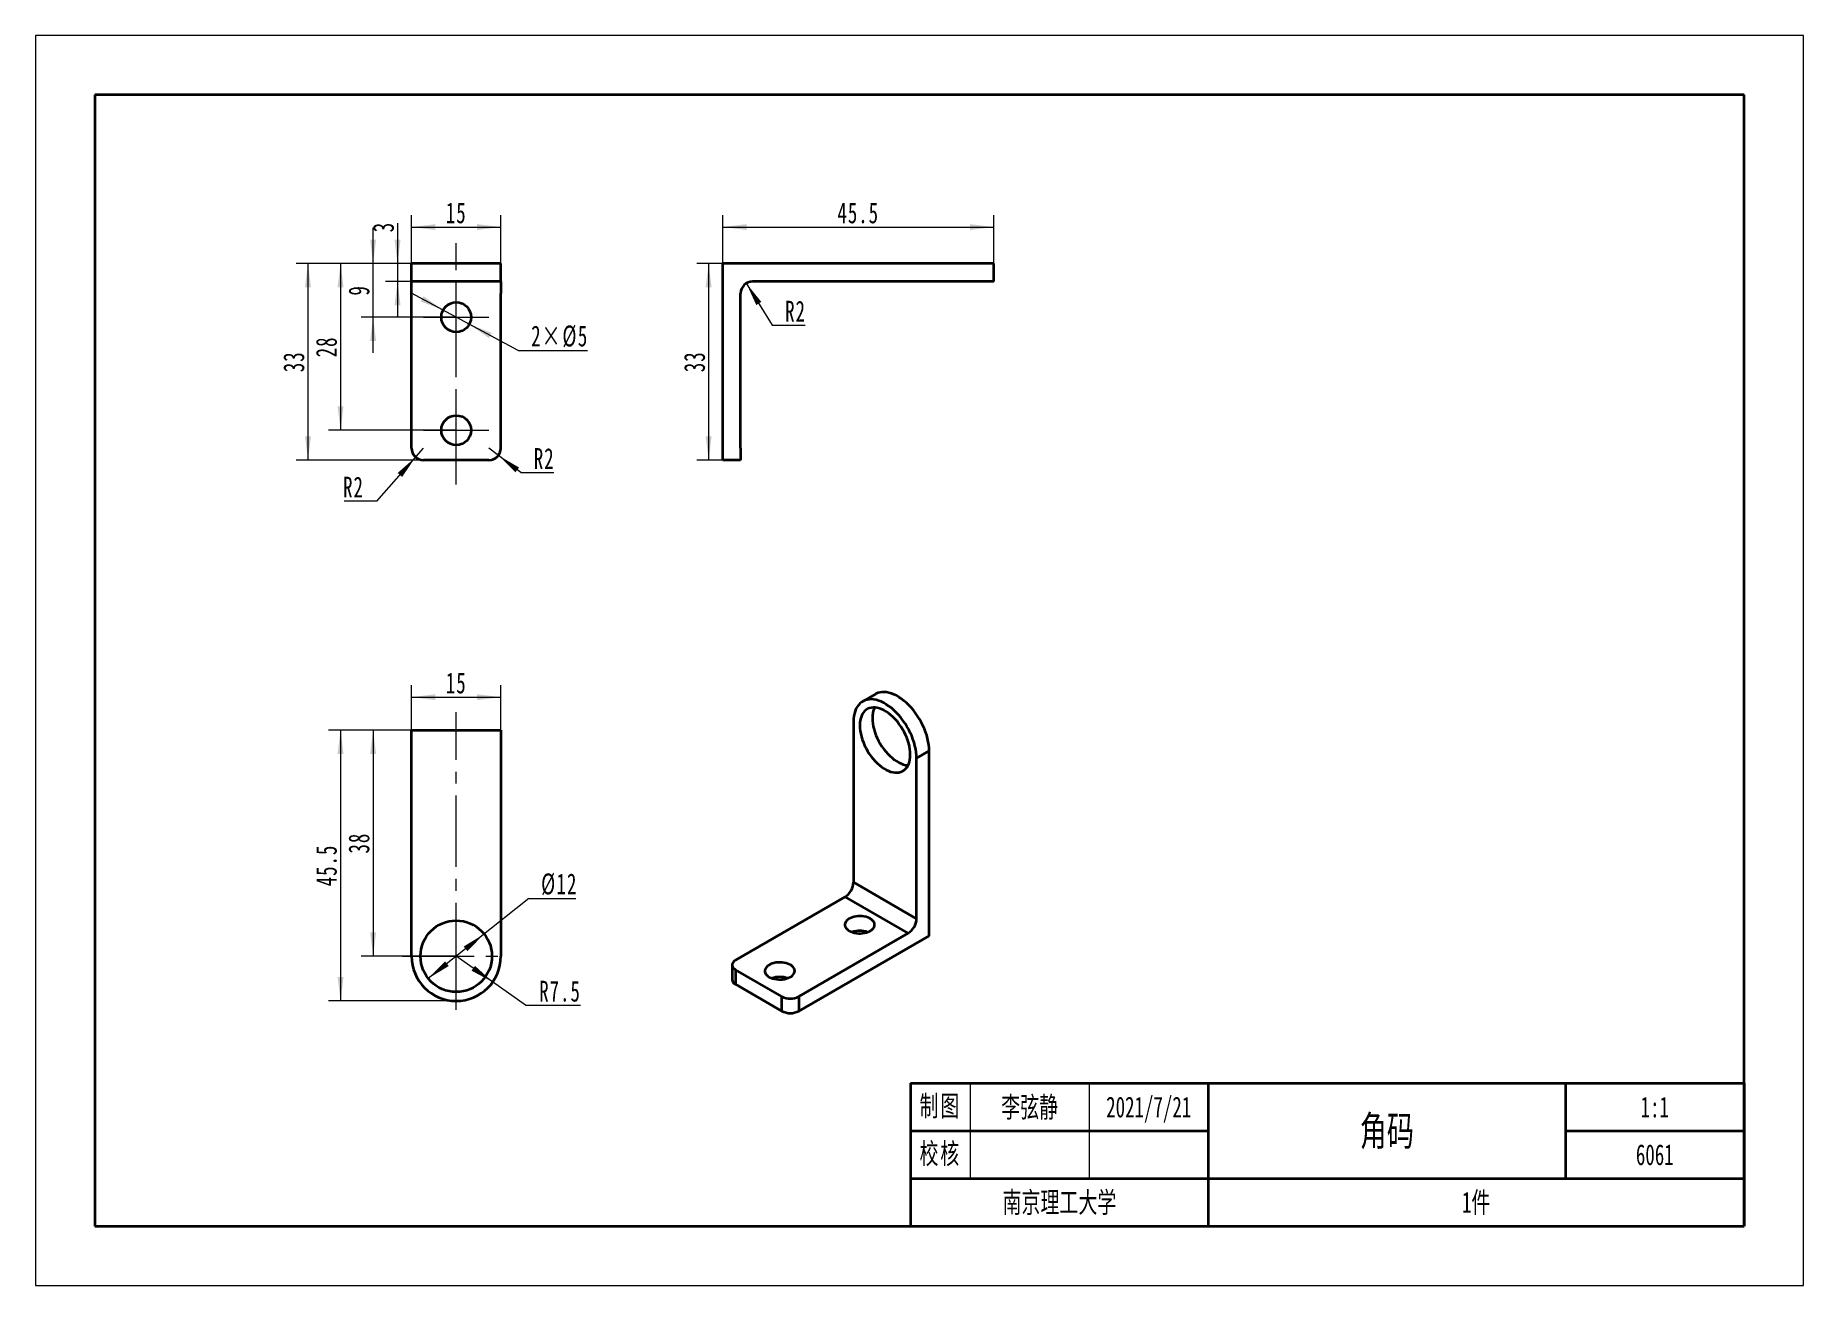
# Model space of a CAD drawing. Header units: millimetres. Extents: x -148 to 148, y -105 to 105.
import ezdxf
from ezdxf.enums import TextEntityAlignment as Align

# ---------------------------------------------------------------- set-up
doc = ezdxf.new("R2010")
doc.units = ezdxf.units.MM
doc.linetypes.add('点画线', pattern=[18, 12, -2, 2, -2])
doc.layers.get('0').update_dxf_attribs({"lineweight": 35})
for name, color, linetype, lineweight in [('中心线层', 1, '点画线', 18), ('尺寸线层', 3, 'Continuous', 18), ('粗实线层', 7, 'Continuous', 35), ('细实线层', 7, 'Continuous', 18)]:
    doc.layers.add(name, color=color, linetype=linetype, lineweight=lineweight)
doc.styles.add('标准', font='', dxfattribs={"width": 0.667})
doc.styles.get('标准').set_extended_font_data('宋体')
doc.dimstyles.new('GB_尺寸', dxfattribs={"dimtxt": 3.5, "dimasz": 4, "dimexe": 2, "dimexo": 0, "dimtad": 1, "dimdsep": 46, "dimtxsty": '标准', "dimblk": '_CAXARROW', "dimcen": 0, "dimdle": 6, "dimazin": 2, "dimtfac": 0.707107, "dimtdec": 3, "dimtmove": 2, "dimatfit": 3, "dimfxl": 0, "dimfrac": 2, "dimtolj": 1, "dimtzin": 0, "dimarcsym": 0})
doc.dimstyles.new('GB_尺寸$3', dxfattribs={"dimtxt": 3.5, "dimasz": 4, "dimexe": 2, "dimexo": 0, "dimtad": 1, "dimtih": 1, "dimtoh": 1, "dimdsep": 46, "dimtxsty": '标准', "dimblk": '_CAXARROW', "dimcen": 0, "dimdle": 6, "dimazin": 2, "dimtfac": 0.707107, "dimtdec": 3, "dimtmove": 2, "dimatfit": 3, "dimfxl": 0, "dimfrac": 2, "dimtolj": 1, "dimtzin": 0, "dimarcsym": 0})
doc.dimstyles.new('GB_尺寸$4', dxfattribs={"dimtxt": 3.5, "dimasz": 4, "dimexe": 2, "dimexo": 0, "dimtad": 1, "dimtih": 1, "dimtoh": 1, "dimdsep": 46, "dimtxsty": '标准', "dimblk": '_CAXARROW', "dimcen": 0, "dimdle": 6, "dimazin": 2, "dimtfac": 0.707107, "dimtdec": 3, "dimtmove": 2, "dimatfit": 3, "dimfxl": 0, "dimfrac": 2, "dimtolj": 1, "dimtzin": 0, "dimarcsym": 0})

# ---------------------------------------------------------------- blocks, each defined once
blk = doc.blocks.new('$CAXA_FRAME_13B17AC1$')
at = {"layer": '粗实线层'}
for p, q in [((-138.5, 95), (-138.5, -95)), ((138.5, 95), (-138.5, 95)), ((138.5, -95), (138.5, 95)), ((-138.5, -95), (138.5, -95))]:
    blk.add_line(p, q, dxfattribs=at)
at = {"layer": '细实线层'}
for p, q in [((148.5, 105), (-148.5, 105)), ((-148.5, 105), (-148.5, -105)), ((148.5, -105), (148.5, 105)), ((-148.5, -105), (148.5, -105))]:
    blk.add_line(p, q, dxfattribs=at)
blk = doc.blocks.new('$CAXA_TITLE_151E506F$')
at = {"layer": '粗实线层'}
for p, q in [((-140, 24), (-140, 0)), ((-140, 24), (0, 24)), ((-90, 24), (-90, 0)), ((-30, 24), (-30, 8)), ((0, 24), (0, 0)), ((0, 24), (0, 8)), ((-140, 16), (-90, 16)), ((-30, 16), (0, 16)), ((-140, 8), (0, 8)), ((-140, 0), (0, 0))]:
    blk.add_line(p, q, dxfattribs=at)
at = {"layer": '细实线层'}
for p, q in [((-130, 24), (-130, 8)), ((-110, 24), (-110, 8))]:
    blk.add_line(p, q, dxfattribs=at)
at = {"layer": '尺寸线层', "char_height": 3.481, "width": 18, "attachment_point": 5, "line_spacing_factor": 0.963108, "style": '标准'}
for s, insert in [('\\T1.1;制图', (-135, 20)), ('\\T1.1;校核', (-135, 12))]:
    blk.add_mtext(s, dxfattribs=dict(at, insert=insert))
at = {"layer": '尺寸线层', "style": '标准', "width": 0.667}
for tag, height, p in [('制图签名', 3.63, (-120, 20)), ('制图日期', 3.63, (-100, 20)), ('图纸比例', 3.63, (-15, 20)), ('图纸名称', 5.19, (-60, 16)), ('校核签名', 3.63, (-120, 12)), ('校核日期', 3.63, (-100, 12)), ('重量', 3.63, (-15, 12)), ('院校名称', 3.63, (-115, 4)), ('图纸编号', 3.63, (-45, 4))]:
    blk.add_attdef(tag, text='', height=height, dxfattribs=at).set_placement(p, align=Align.MIDDLE_CENTER)
blk = doc.blocks.new('*X4')
at = {"layer": '尺寸线层', "linetype": 'Continuous'}
for points in [[(-87.67, 66.67), (-87.17, 70.67), (-88.17, 70.67)], [(-87.67, 63.67), (-87.17, 59.67), (-88.17, 59.67)]]:
    blk.add_hatch(color=0, dxfattribs=at).paths.add_polyline_path(points, flags=0)
at = {"layer": '尺寸线层', "color": 0, "linetype": 'Continuous'}
for p, q in [((-87.67, 73.43), (-87.67, 57.67)), ((-85.31, 66.67), (-89.67, 66.67)), ((-85.31, 63.67), (-89.67, 63.67))]:
    blk.add_line(p, q, dxfattribs=at)
at = {"layer": '尺寸线层', "color": 0, "insert": (-90.02, 72.8), "char_height": 3.5, "width": 7, "attachment_point": 5, "rotation": 90, "line_spacing_factor": 1.15057, "style": '标准'}
blk.add_mtext('\\T1.1;3', dxfattribs=at)
blk = doc.blocks.new('_CAXARROW')
blk.add_hatch(color=0).paths.add_polyline_path([(0, 0), (-1, 0.125), (-1, -0.125)], flags=0)
blk = doc.blocks.new('*X5')
at = {"layer": '尺寸线层', "linetype": 'Continuous'}
for points in [[(-91.77, 66.67), (-92.27, 70.67), (-91.27, 70.67)], [(-91.77, 57.67), (-92.27, 53.67), (-91.27, 53.67)]]:
    blk.add_hatch(color=0, dxfattribs=at).paths.add_polyline_path(points, flags=0)
at = {"layer": '尺寸线层', "color": 0, "linetype": 'Continuous'}
for p, q in [((-91.77, 51.67), (-91.77, 72.67)), ((-85.31, 66.67), (-93.77, 66.67)), ((-77.81, 57.67), (-93.77, 57.67))]:
    blk.add_line(p, q, dxfattribs=at)
at = {"layer": '尺寸线层', "color": 0, "insert": (-94.13, 62.17), "char_height": 3.5, "width": 7, "attachment_point": 5, "rotation": 90, "line_spacing_factor": 1.15057, "style": '标准'}
blk.add_mtext('\\T1.1;9', dxfattribs=at)
blk = doc.blocks.new('*X6')
at = {"layer": '尺寸线层', "linetype": 'Continuous'}
for points in [[(-97.24, 66.67), (-96.74, 62.67), (-97.74, 62.67)], [(-97.24, 38.67), (-96.74, 42.67), (-97.74, 42.67)]]:
    blk.add_hatch(color=0, dxfattribs=at).paths.add_polyline_path(points, flags=0)
at = {"layer": '尺寸线层', "color": 0, "linetype": 'Continuous'}
for p, q in [((-85.31, 66.67), (-99.24, 66.67)), ((-97.24, 66.67), (-97.24, 38.67)), ((-77.81, 38.67), (-99.24, 38.67))]:
    blk.add_line(p, q, dxfattribs=at)
at = {"layer": '尺寸线层', "color": 0, "insert": (-99.6, 52.67), "char_height": 3.5, "width": 7, "attachment_point": 5, "rotation": 90, "line_spacing_factor": 1.15057, "style": '标准'}
blk.add_mtext('\\T1.1;28', dxfattribs=at)
blk = doc.blocks.new('*X7')
at = {"layer": '尺寸线层', "linetype": 'Continuous'}
for points in [[(-102.71, 66.67), (-102.21, 62.67), (-103.21, 62.67)], [(-102.71, 33.67), (-102.21, 37.67), (-103.21, 37.67)]]:
    blk.add_hatch(color=0, dxfattribs=at).paths.add_polyline_path(points, flags=0)
at = {"layer": '尺寸线层', "color": 0, "linetype": 'Continuous'}
for p, q in [((-85.31, 66.67), (-104.71, 66.67)), ((-102.71, 66.67), (-102.71, 33.67)), ((-83.31, 33.67), (-104.71, 33.67))]:
    blk.add_line(p, q, dxfattribs=at)
at = {"layer": '尺寸线层', "color": 0, "insert": (-105.07, 50.17), "char_height": 3.5, "width": 7, "attachment_point": 5, "rotation": 90, "line_spacing_factor": 1.15057, "style": '标准'}
blk.add_mtext('\\T1.1;33', dxfattribs=at)
blk = doc.blocks.new('*X8')
at = {"layer": '尺寸线层', "linetype": 'Continuous'}
for points in [[(-35.42, 66.67), (-34.92, 62.67), (-35.92, 62.67)], [(-35.42, 33.67), (-34.92, 37.67), (-35.92, 37.67)]]:
    blk.add_hatch(color=0, dxfattribs=at).paths.add_polyline_path(points, flags=0)
at = {"layer": '尺寸线层', "color": 0, "linetype": 'Continuous'}
for p, q in [((-33.04, 66.67), (-37.42, 66.67)), ((-35.42, 66.67), (-35.42, 33.67)), ((-33.04, 33.67), (-37.42, 33.67))]:
    blk.add_line(p, q, dxfattribs=at)
at = {"layer": '尺寸线层', "color": 0, "insert": (-37.77, 50.17), "char_height": 3.5, "width": 7, "attachment_point": 5, "rotation": 90, "line_spacing_factor": 1.15057, "style": '标准'}
blk.add_mtext('\\T1.1;33', dxfattribs=at)
blk = doc.blocks.new('*X9')
at = {"layer": '尺寸线层', "linetype": 'Continuous'}
for points in [[(-33.04, 72.8), (-29.04, 73.3), (-29.04, 72.3)], [(12.46, 72.8), (8.46, 73.3), (8.46, 72.3)]]:
    blk.add_hatch(color=0, dxfattribs=at).paths.add_polyline_path(points, flags=0)
at = {"layer": '尺寸线层', "color": 0, "linetype": 'Continuous'}
for p, q in [((-33.04, 66.67), (-33.04, 74.8)), ((12.46, 66.67), (12.46, 74.8)), ((-33.04, 72.8), (12.46, 72.8))]:
    blk.add_line(p, q, dxfattribs=at)
at = {"layer": '尺寸线层', "color": 0, "insert": (-10.29, 75.16), "char_height": 3.5, "width": 13.7044, "attachment_point": 5, "line_spacing_factor": 1.15057, "style": '标准'}
blk.add_mtext('\\T1.1;45.5', dxfattribs=at)
blk = doc.blocks.new('*X10')
at = {"layer": '尺寸线层', "linetype": 'Continuous'}
for points in [[(-85.31, 72.8), (-81.31, 73.3), (-81.31, 72.3)], [(-70.31, 72.8), (-74.31, 73.3), (-74.31, 72.3)]]:
    blk.add_hatch(color=0, dxfattribs=at).paths.add_polyline_path(points, flags=0)
at = {"layer": '尺寸线层', "color": 0, "linetype": 'Continuous'}
for p, q in [((-85.31, 66.67), (-85.31, 74.8)), ((-70.31, 66.67), (-70.31, 74.8)), ((-85.31, 72.8), (-70.31, 72.8))]:
    blk.add_line(p, q, dxfattribs=at)
at = {"layer": '尺寸线层', "color": 0, "insert": (-77.81, 75.17), "char_height": 3.5, "width": 7, "attachment_point": 5, "line_spacing_factor": 1.15057, "style": '标准'}
blk.add_mtext('\\T1.1;15', dxfattribs=at)
blk = doc.blocks.new('*X11')
at = {"layer": '尺寸线层', "linetype": 'Continuous'}
for points in [[(-85.31, -6.16), (-81.31, -5.66), (-81.31, -6.66)], [(-70.31, -6.16), (-74.31, -5.66), (-74.31, -6.66)]]:
    blk.add_hatch(color=0, dxfattribs=at).paths.add_polyline_path(points, flags=0)
at = {"layer": '尺寸线层', "color": 0, "linetype": 'Continuous'}
for p, q in [((-85.31, -11.68), (-85.31, -4.16)), ((-70.31, -11.68), (-70.31, -4.16)), ((-85.31, -6.16), (-70.31, -6.16))]:
    blk.add_line(p, q, dxfattribs=at)
at = {"layer": '尺寸线层', "color": 0, "insert": (-77.81, -3.8), "char_height": 3.5, "width": 7, "attachment_point": 5, "line_spacing_factor": 1.15057, "style": '标准'}
blk.add_mtext('\\T1.1;15', dxfattribs=at)
blk = doc.blocks.new('*X12')
at = {"layer": '尺寸线层', "linetype": 'Continuous'}
for points in [[(-91.77, -11.68), (-91.27, -15.68), (-92.27, -15.68)], [(-91.77, -49.68), (-91.27, -45.68), (-92.27, -45.68)]]:
    blk.add_hatch(color=0, dxfattribs=at).paths.add_polyline_path(points, flags=0)
at = {"layer": '尺寸线层', "color": 0, "linetype": 'Continuous'}
for p, q in [((-85.31, -11.68), (-93.77, -11.68)), ((-91.77, -11.68), (-91.77, -49.68)), ((-77.81, -49.68), (-93.77, -49.68))]:
    blk.add_line(p, q, dxfattribs=at)
at = {"layer": '尺寸线层', "color": 0, "insert": (-94.13, -30.68), "char_height": 3.5, "width": 7, "attachment_point": 5, "rotation": 90, "line_spacing_factor": 1.15057, "style": '标准'}
blk.add_mtext('\\T1.1;38', dxfattribs=at)
blk = doc.blocks.new('*X13')
at = {"layer": '尺寸线层', "linetype": 'Continuous'}
for points in [[(-97.24, -11.68), (-96.74, -15.68), (-97.74, -15.68)], [(-97.24, -57.18), (-96.74, -53.18), (-97.74, -53.18)]]:
    blk.add_hatch(color=0, dxfattribs=at).paths.add_polyline_path(points, flags=0)
at = {"layer": '尺寸线层', "color": 0, "linetype": 'Continuous'}
for p, q in [((-85.31, -11.68), (-99.24, -11.68)), ((-97.24, -11.68), (-97.24, -57.18)), ((-77.81, -57.18), (-99.24, -57.18))]:
    blk.add_line(p, q, dxfattribs=at)
at = {"layer": '尺寸线层', "color": 0, "insert": (-99.6, -34.43), "char_height": 3.5, "width": 13.7044, "attachment_point": 5, "rotation": 90, "line_spacing_factor": 1.15057, "style": '标准'}
blk.add_mtext('\\T1.1;45.5', dxfattribs=at)
blk = doc.blocks.new('*X14')
at = {"layer": '尺寸线层', "linetype": 'Continuous'}
for points in [[(-80.01, 58.85), (-83.77, 60.31), (-83.3, 61.19)], [(-75.61, 56.48), (-72.33, 54.15), (-71.85, 55.03)]]:
    blk.add_hatch(color=0, dxfattribs=at).paths.add_polyline_path(points, flags=0)
at = {"layer": '尺寸线层', "color": 0, "linetype": 'Continuous'}
for q in [(-85.3, 61.7), (-55.77, 52.08)]:
    blk.add_line((-67.42, 52.08), q, dxfattribs=at)
at = {"layer": '尺寸线层', "color": 0, "insert": (-60.43, 54.43), "char_height": 3.5, "width": 18.6343, "attachment_point": 5, "line_spacing_factor": 1.15057, "style": '标准'}
blk.add_mtext('\\T1.1;2×%%C5', dxfattribs=at)
blk = doc.blocks.new('*X15')
at = {"layer": '尺寸线层', "linetype": 'Continuous'}
for points in [[(-73.12, -45.94), (-75.94, -48.82), (-76.56, -48.04)], [(-82.51, -53.41), (-79.07, -51.32), (-79.69, -50.53)]]:
    blk.add_hatch(color=0, dxfattribs=at).paths.add_polyline_path(points, flags=0)
at = {"layer": '尺寸线层', "color": 0, "linetype": 'Continuous'}
for q in [(-82.51, -53.41), (-57.75, -39.96)]:
    blk.add_line((-65.6, -39.96), q, dxfattribs=at)
at = {"layer": '尺寸线层', "color": 0, "insert": (-60.51, -37.6), "char_height": 3.5, "width": 11.023, "attachment_point": 5, "line_spacing_factor": 1.15057, "style": '标准'}
blk.add_mtext('\\T1.1;%%C12', dxfattribs=at)
blk = doc.blocks.new('*X16')
at = {"layer": '尺寸线层', "linetype": 'Continuous'}
blk.add_hatch(color=0, dxfattribs=at).paths.add_polyline_path([(-71.68, -54), (-75.24, -52.1), (-74.66, -51.29)], flags=0)
at = {"layer": '尺寸线层', "color": 0, "linetype": 'Continuous'}
for q in [(-77.81, -49.68), (-56.95, -57.91)]:
    blk.add_line((-66.15, -57.91), q, dxfattribs=at)
at = {"layer": '尺寸线层', "color": 0, "linetype": 'Continuous', "insert": (-60.38, -55.57), "char_height": 3.5, "width": 13.7305, "attachment_point": 5, "line_spacing_factor": 1.15057, "style": '标准'}
blk.add_mtext('\\T1.1;R7.5', dxfattribs=at)
blk = doc.blocks.new('*X17')
at = {"layer": '尺寸线层', "linetype": 'Continuous'}
blk.add_hatch(color=0, dxfattribs=at).paths.add_polyline_path([(-70.73, 34.45), (-67.86, 31.62), (-67.25, 32.41)], flags=0)
at = {"layer": '尺寸线层', "color": 0, "linetype": 'Continuous'}
for q in [(-72.31, 35.67), (-61.44, 31.57)]:
    blk.add_line((-66.97, 31.57), q, dxfattribs=at)
at = {"layer": '尺寸线层', "color": 0, "linetype": 'Continuous', "insert": (-63.04, 33.92), "char_height": 3.5, "width": 7, "attachment_point": 5, "line_spacing_factor": 1.15057, "style": '标准'}
blk.add_mtext('\\T1.1;R2', dxfattribs=at)
blk = doc.blocks.new('*X18')
at = {"layer": '尺寸线层', "linetype": 'Continuous'}
blk.add_hatch(color=0, dxfattribs=at).paths.add_polyline_path([(-29.09, 63.37), (-26.57, 60.23), (-27.42, 59.7)], flags=0)
at = {"layer": '尺寸线层', "color": 0, "linetype": 'Continuous'}
for p, q in [((-29.09, 63.37), (-24.75, 56.32)), ((-24.75, 56.32), (-19.22, 56.32))]:
    blk.add_line(p, q, dxfattribs=at)
at = {"layer": '尺寸线层', "color": 0, "linetype": 'Continuous', "insert": (-20.82, 58.67), "char_height": 3.5, "width": 7, "attachment_point": 5, "line_spacing_factor": 1.15057, "style": '标准'}
blk.add_mtext('\\T1.1;R2', dxfattribs=at)
blk = doc.blocks.new('*X19')
at = {"layer": '尺寸线层', "linetype": 'Continuous'}
blk.add_hatch(color=0, dxfattribs=at).paths.add_polyline_path([(-84.63, 34.17), (-87.65, 31.49), (-86.9, 30.83)], flags=0)
at = {"layer": '尺寸线层', "color": 0, "linetype": 'Continuous'}
for q in [(-83.31, 35.67), (-96.66, 26.77)]:
    blk.add_line((-91.14, 26.77), q, dxfattribs=at)
at = {"layer": '尺寸线层', "color": 0, "linetype": 'Continuous', "insert": (-95.07, 29.13), "char_height": 3.5, "width": 7, "attachment_point": 5, "line_spacing_factor": 1.15057, "style": '标准'}
blk.add_mtext('\\T1.1;R2', dxfattribs=at)

msp = doc.modelspace()

# ---------------------------------------------------------------- linework, layer by layer
at = {"layer": '中心线层'}
for p, q in [((-77.812, 29.585), (-77.812, 70.074)), ((-77.812, 52.169), (-77.812, 63.169)), ((-83.312, 57.669), (-72.312, 57.669)), ((-77.812, 33.169), (-77.812, 44.169)), ((-83.312, 38.669), (-72.312, 38.669)), ((-77.812, -52.679), (-77.812, -8.679)), ((-77.812, -58.679), (-77.812, -40.679)), ((-86.812, -49.679), (-68.812, -49.679))]:
    msp.add_line(p, q, dxfattribs=at)
at = {"layer": '粗实线层', "color": 7, "linetype": 'Continuous', "lineweight": 35}
for p, q in [((-85.312, 63.669), (-85.312, 66.669)), ((-70.312, 66.669), (-85.312, 66.669)), ((-70.312, 63.669), (-70.312, 66.669)), ((4.96, 66.669), (-33.04, 66.669)), ((-33.04, 35.669), (-33.04, 66.669)), ((12.46, 66.669), (4.96, 66.669)), ((12.46, 63.669), (12.46, 66.669)), ((-70.312, 63.669), (-85.312, 63.669)), ((-85.312, 61.669), (-85.312, 63.669)), ((-70.312, 63.669), (-70.312, 61.669)), ((4.96, 63.669), (-28.04, 63.669)), ((12.46, 63.669), (4.96, 63.669)), ((-85.312, 35.669), (-85.312, 61.669)), ((-70.312, 35.669), (-70.312, 61.669)), ((-30.04, 35.669), (-30.04, 61.669)), ((-33.04, 33.669), (-33.04, 35.669)), ((-30.04, 35.669), (-30.04, 33.669)), ((-72.312, 33.669), (-83.312, 33.669)), ((-30.04, 33.669), (-33.04, 33.669)), ((-7.417, -5.641), (-9.538, -6.866)), ((-85.312, -11.679), (-70.312, -11.679)), ((-85.312, -49.679), (-85.312, -11.679)), ((-70.312, -11.679), (-70.312, -49.679)), ((-11.092, -10.3), (-11.092, -37.246)), ((-0.485, -16.423), (1.636, -15.198)), ((-0.485, -43.369), (-0.485, -16.423)), ((1.636, -46.227), (1.636, -15.198)), ((-11.092, -37.246), (-0.485, -43.369)), ((-30.891, -50.308), (-12.506, -39.695)), ((-1.899, -45.818), (-12.506, -39.695)), ((-20.284, -56.431), (-1.899, -45.818)), ((-20.284, -58.881), (1.636, -46.227)), ((-31.476, -51.125), (-31.476, -53.574)), ((-23.113, -56.431), (-30.891, -51.941)), ((-30.891, -51.941), (-30.891, -54.391)), ((-30.891, -54.391), (-23.113, -58.881)), ((-23.113, -58.881), (-23.113, -56.431)), ((-20.284, -56.431), (-20.284, -58.881))]:
    msp.add_line(p, q, dxfattribs=at)
for points in [[(1.636, -15.198), (1.619, -14.696), (1.568, -14.176), (1.482, -13.644), (1.363, -13.101), (1.212, -12.553), (1.029, -12.002), (0.815, -11.451), (0.573, -10.905), (0.302, -10.367), (0.007, -9.841), (-0.313, -9.329), (-0.654, -8.836), (-1.015, -8.364), (-1.394, -7.916), (-1.787, -7.496), (-2.192, -7.106), (-2.606, -6.749), (-3.028, -6.426), (-3.454, -6.141), (-3.881, -5.894), (-4.306, -5.688), (-4.728, -5.524), (-5.143, -5.403), (-5.548, -5.325), (-5.941, -5.291), (-6.319, -5.302), (-6.68, -5.358), (-7.021, -5.457), (-7.341, -5.599), (-7.417, -5.641)], [(-0.485, -16.423), (-0.502, -15.92), (-0.554, -15.401), (-0.639, -14.868), (-0.758, -14.326), (-0.909, -13.777), (-1.093, -13.226), (-1.306, -12.676), (-1.549, -12.13), (-1.819, -11.592), (-2.115, -11.065), (-2.434, -10.554), (-2.776, -10.06), (-3.137, -9.588), (-3.515, -9.141), (-3.908, -8.721), (-4.313, -8.331), (-4.728, -7.973), (-5.149, -7.651), (-5.575, -7.366), (-6.002, -7.119), (-6.428, -6.913), (-6.849, -6.749), (-7.264, -6.627), (-7.669, -6.55), (-8.062, -6.516), (-8.44, -6.527), (-8.801, -6.582), (-9.142, -6.681), (-9.462, -6.824), (-9.758, -7.009), (-10.028, -7.235), (-10.271, -7.501), (-10.484, -7.804), (-10.667, -8.144), (-10.819, -8.518), (-10.938, -8.923), (-11.023, -9.357), (-11.075, -9.817), (-11.092, -10.3)], [(-1.546, -15.811), (-1.563, -15.362), (-1.614, -14.896), (-1.699, -14.419), (-1.816, -13.933), (-1.966, -13.442), (-2.146, -12.951), (-2.356, -12.463), (-2.593, -11.982), (-2.856, -11.513), (-3.143, -11.058), (-3.451, -10.622), (-3.778, -10.208), (-4.121, -9.819), (-4.477, -9.459), (-4.844, -9.13), (-5.219, -8.835), (-5.598, -8.577), (-5.979, -8.357), (-6.358, -8.178), (-6.732, -8.04), (-7.099, -7.945), (-7.456, -7.894), (-7.799, -7.886), (-8.126, -7.923), (-8.434, -8.004), (-8.72, -8.128), (-8.983, -8.293), (-9.221, -8.5), (-9.431, -8.746), (-9.611, -9.029), (-9.761, -9.347), (-9.878, -9.697), (-9.963, -10.077), (-10.014, -10.483), (-10.031, -10.912), (-10.014, -11.361), (-9.963, -11.826), (-9.878, -12.304), (-9.761, -12.79), (-9.611, -13.28), (-9.431, -13.772), (-9.221, -14.26), (-8.983, -14.74), (-8.72, -15.21), (-8.434, -15.665), (-8.126, -16.101), (-7.799, -16.515), (-7.456, -16.904), (-7.099, -17.264), (-6.732, -17.593), (-6.358, -17.887), (-5.979, -18.146), (-5.598, -18.366), (-5.219, -18.545), (-4.844, -18.683), (-4.477, -18.778), (-4.121, -18.829), (-3.778, -18.836), (-3.451, -18.799), (-3.143, -18.719), (-2.856, -18.595), (-2.593, -18.429), (-2.356, -18.222), (-2.146, -17.977), (-1.966, -17.694), (-1.816, -17.376), (-1.699, -17.026), (-1.614, -16.646), (-1.563, -16.24), (-1.546, -15.811)], [(-7.534, -7.888), (-7.639, -8.122), (-7.757, -8.472), (-7.842, -8.852), (-7.893, -9.258), (-7.91, -9.687), (-7.893, -10.137), (-7.842, -10.602), (-7.757, -11.079), (-7.639, -11.565), (-7.49, -12.056), (-7.309, -12.547), (-7.099, -13.035), (-6.862, -13.516), (-6.599, -13.985), (-6.312, -14.44), (-6.004, -14.876), (-5.678, -15.29), (-5.335, -15.679), (-4.978, -16.039), (-4.611, -16.368), (-4.237, -16.663), (-3.857, -16.921), (-3.477, -17.141), (-3.098, -17.32), (-2.723, -17.458), (-2.356, -17.553), (-2, -17.604), (-1.922, -17.61)], [(-11.799, -45.41), (-11.536, -45.542), (-11.243, -45.652), (-10.927, -45.737), (-10.593, -45.796), (-10.249, -45.827), (-9.9, -45.831), (-9.554, -45.806), (-9.217, -45.754), (-8.896, -45.675), (-8.597, -45.572), (-8.326, -45.445), (-8.088, -45.298), (-7.888, -45.133), (-7.73, -44.953), (-7.616, -44.763), (-7.55, -44.565), (-7.531, -44.364), (-7.562, -44.164), (-7.64, -43.968), (-7.765, -43.78), (-7.934, -43.603), (-8.144, -43.443), (-8.391, -43.3), (-8.669, -43.179), (-8.975, -43.081), (-9.3, -43.009), (-9.64, -42.964), (-9.987, -42.946), (-10.336, -42.957), (-10.678, -42.995), (-11.008, -43.061), (-11.319, -43.152), (-11.604, -43.268), (-11.859, -43.405), (-12.079, -43.562), (-12.259, -43.734), (-12.395, -43.92), (-12.485, -44.114), (-12.528, -44.314), (-12.522, -44.515), (-12.467, -44.714), (-12.365, -44.907), (-12.218, -45.089), (-12.028, -45.258), (-11.799, -45.41)], [(-30.891, -50.308), (-31.095, -50.446), (-31.259, -50.601), (-31.379, -50.768), (-31.452, -50.944), (-31.476, -51.125), (-31.452, -51.305), (-31.379, -51.482), (-31.259, -51.649), (-31.095, -51.803), (-30.891, -51.941)], [(-25.234, -53.166), (-24.971, -53.298), (-24.678, -53.408), (-24.362, -53.493), (-24.028, -53.552), (-23.684, -53.583), (-23.335, -53.587), (-22.989, -53.562), (-22.652, -53.51), (-22.331, -53.431), (-22.032, -53.328), (-21.761, -53.201), (-21.523, -53.054), (-21.323, -52.889), (-21.165, -52.709), (-21.051, -52.519), (-20.985, -52.321), (-20.966, -52.12), (-20.997, -51.92), (-21.075, -51.723), (-21.2, -51.535), (-21.369, -51.359), (-21.579, -51.199), (-21.826, -51.056), (-22.104, -50.935), (-22.41, -50.837), (-22.735, -50.765), (-23.075, -50.72), (-23.422, -50.702), (-23.771, -50.713), (-24.113, -50.751), (-24.443, -50.817), (-24.754, -50.908), (-25.039, -51.024), (-25.294, -51.161), (-25.514, -51.318), (-25.694, -51.49), (-25.83, -51.675), (-25.92, -51.87), (-25.963, -52.07), (-25.957, -52.271), (-25.902, -52.47), (-25.8, -52.663), (-25.653, -52.845), (-25.463, -53.014), (-25.234, -53.166)]]:
    msp.add_lwpolyline(points, dxfattribs=at)
for centre, radius in [((-77.812, 57.669), 2.5), ((-77.812, 38.669), 2.5), ((-77.812, -49.679), 6)]:
    msp.add_circle(centre, radius, dxfattribs=at)
for centre, radius, start, end in [((-28.04, 61.669), 2, 90, 180), ((-83.312, 35.669), 2, 180, 270), ((-72.312, 35.669), 2, 270, 0), ((-14.14, -37.119), 3.051, 302.38686, 357.61314), ((-3.534, -43.242), 3.051, 302.38686, 357.61314), ((-10.031, -49.445), 4.053, 70.95644, 109.04356), ((-77.812, -49.679), 7.5, 180, 360), ((-23.466, -57.201), 4.053, 70.95644, 109.04356), ((-30.484, -53.481), 0.997, 185.39445, 245.92569), ((-21.698, -53.727), 3.052, 242.39104, 297.60896), ((-21.698, -56.177), 3.052, 242.39104, 297.60896)]:
    msp.add_arc(centre, radius, start, end, dxfattribs=at)

# ---------------------------------------------------------------- block references
at = {"layer": '粗实线层'}
msp.add_blockref('$CAXA_FRAME_13B17AC1$', (0, 0), dxfattribs=at)
ref = msp.add_blockref('$CAXA_TITLE_151E506F$', (138.5, -95), dxfattribs=at)
ref.add_attrib('院校名称', '南京理工大学', dxfattribs={"layer": '尺寸线层', "height": 3.5, "style": '标准', "width": 0.667}).set_placement((23.5, -91), align=Align.MIDDLE_CENTER)
ref.add_attrib('图纸名称', '角码', dxfattribs={"layer": '尺寸线层', "height": 5, "style": '标准', "width": 0.667}).set_placement((78.5, -79), align=Align.MIDDLE_CENTER)
ref.add_attrib('图纸编号', '1件', dxfattribs={"layer": '尺寸线层', "height": 3.5, "style": '标准', "width": 0.667}).set_placement((93.5, -91), align=Align.MIDDLE_CENTER)
ref.add_attrib('图纸比例', '1:1', dxfattribs={"layer": '尺寸线层', "height": 3.5, "style": '标准', "width": 0.667}).set_placement((123.5, -75), align=Align.MIDDLE_CENTER)
ref.add_attrib('重量', '6061', dxfattribs={"layer": '尺寸线层', "height": 3.5, "style": '标准', "width": 0.667}).set_placement((123.5, -83), align=Align.MIDDLE_CENTER)
ref.add_attrib('制图签名', '李弦静', dxfattribs={"layer": '尺寸线层', "height": 3.5, "style": '标准', "width": 0.667}).set_placement((18.5, -75), align=Align.MIDDLE_CENTER)
ref.add_attrib('制图日期', '2021/7/21', dxfattribs={"layer": '尺寸线层', "height": 3.5, "style": '标准', "width": 0.667}).set_placement((38.5, -75), align=Align.MIDDLE_CENTER)

# ---------------------------------------------------------------- dimensions: what is measured, and where the dimension line sits
at = {"layer": '尺寸线层'}
for base, p1, p2, picture, middle in [((-70.312, 72.801), (-85.312, 66.669), (-70.312, 66.669), '*X10', (-77.812, 75.166)), ((12.46, 72.801), (-33.04, 66.669), (12.46, 66.669), '*X9', (-10.29, 75.157)), ((-70.312, -6.162), (-85.312, -11.679), (-70.312, -11.679), '*X11', (-77.812, -3.797))]:
    dim = msp.add_linear_dim(base=base, p1=p1, p2=p2, dimstyle='GB_尺寸', override={"dimsah": 1, "dimtfill": 1, "dimtzin": 0}, dxfattribs=at)
    dim.commit()
    dim.dimension.update_dxf_attribs({"geometry": picture, "text_midpoint": middle})
dim = msp.add_linear_dim(base=(-87.668, 63.669), p1=(-85.312, 66.669), p2=(-85.312, 63.669), angle=90, dimstyle='GB_尺寸', override={"dimsah": 1, "dimtfill": 1, "dimtzin": 0}, dxfattribs=at)
dim.commit()
dim.dimension.update_dxf_attribs({"geometry": '*X4', "text_midpoint": (-90.024, 72.801), "dimtype": 160})
for base, p1, p2, picture, middle in [((-91.772, 66.669), (-77.812, 57.669), (-85.312, 66.669), '*X5', (-94.127, 62.169)), ((-102.715, 33.669), (-85.312, 66.669), (-83.312, 33.669), '*X7', (-105.07, 50.169)), ((-97.243, 38.669), (-85.312, 66.669), (-77.812, 38.669), '*X6', (-99.599, 52.669)), ((-35.416, 33.669), (-33.04, 66.669), (-33.04, 33.669), '*X8', (-37.771, 50.169)), ((-97.243, -57.179), (-85.312, -11.679), (-77.812, -57.179), '*X13', (-99.599, -34.429)), ((-91.772, -49.679), (-85.312, -11.679), (-77.812, -49.679), '*X12', (-94.127, -30.679))]:
    dim = msp.add_linear_dim(base=base, p1=p1, p2=p2, angle=90, dimstyle='GB_尺寸', override={"dimsah": 1, "dimtfill": 1, "dimtzin": 0}, dxfattribs=at)
    dim.commit()
    dim.dimension.update_dxf_attribs({"geometry": picture, "text_midpoint": middle})
for center, mpoint, picture, middle in [((-28.04, 61.669), (-29.087, 63.372), '*X18', (-20.818, 56.298)), ((-83.312, 35.669), (-84.633, 34.167), '*X19', (-95.067, 26.752)), ((-72.312, 35.669), (-70.726, 34.451), '*X17', (-63.036, 31.548)), ((-77.812, -49.679), (-71.684, -54.002), '*X16', (-60.38, -57.947))]:
    dim = msp.add_radius_dim(center=center, mpoint=mpoint, dimstyle='GB_尺寸$4', override={"dimpost": 'R<>', "dimsah": 1, "dimtfill": 1, "dimtzin": 0}, dxfattribs=at)
    dim.commit()
    dim.dimension.update_dxf_attribs({"geometry": picture, "text_midpoint": middle})
for p1, p2, override, picture, middle in [((-80.014, 58.853), (-75.611, 56.484), {"dimpost": '2×%%C<>', "dimsah": 1, "dimtfill": 1, "dimtzin": 0}, '*X14', (-67.424, 52.079)), ((-82.508, -53.414), (-73.117, -45.943), {"dimpost": '%%C<>', "dimsah": 1, "dimtfill": 1, "dimtzin": 0}, '*X15', (-65.6, -39.964))]:
    dim = msp.add_diameter_dim_2p(p1=p1, p2=p2, dimstyle='GB_尺寸$3', override=override, dxfattribs=at)
    dim.commit()
    dim.dimension.update_dxf_attribs({"geometry": picture, "text_midpoint": middle, "dimtype": 163})

doc.saveas('drawing.dxf')
